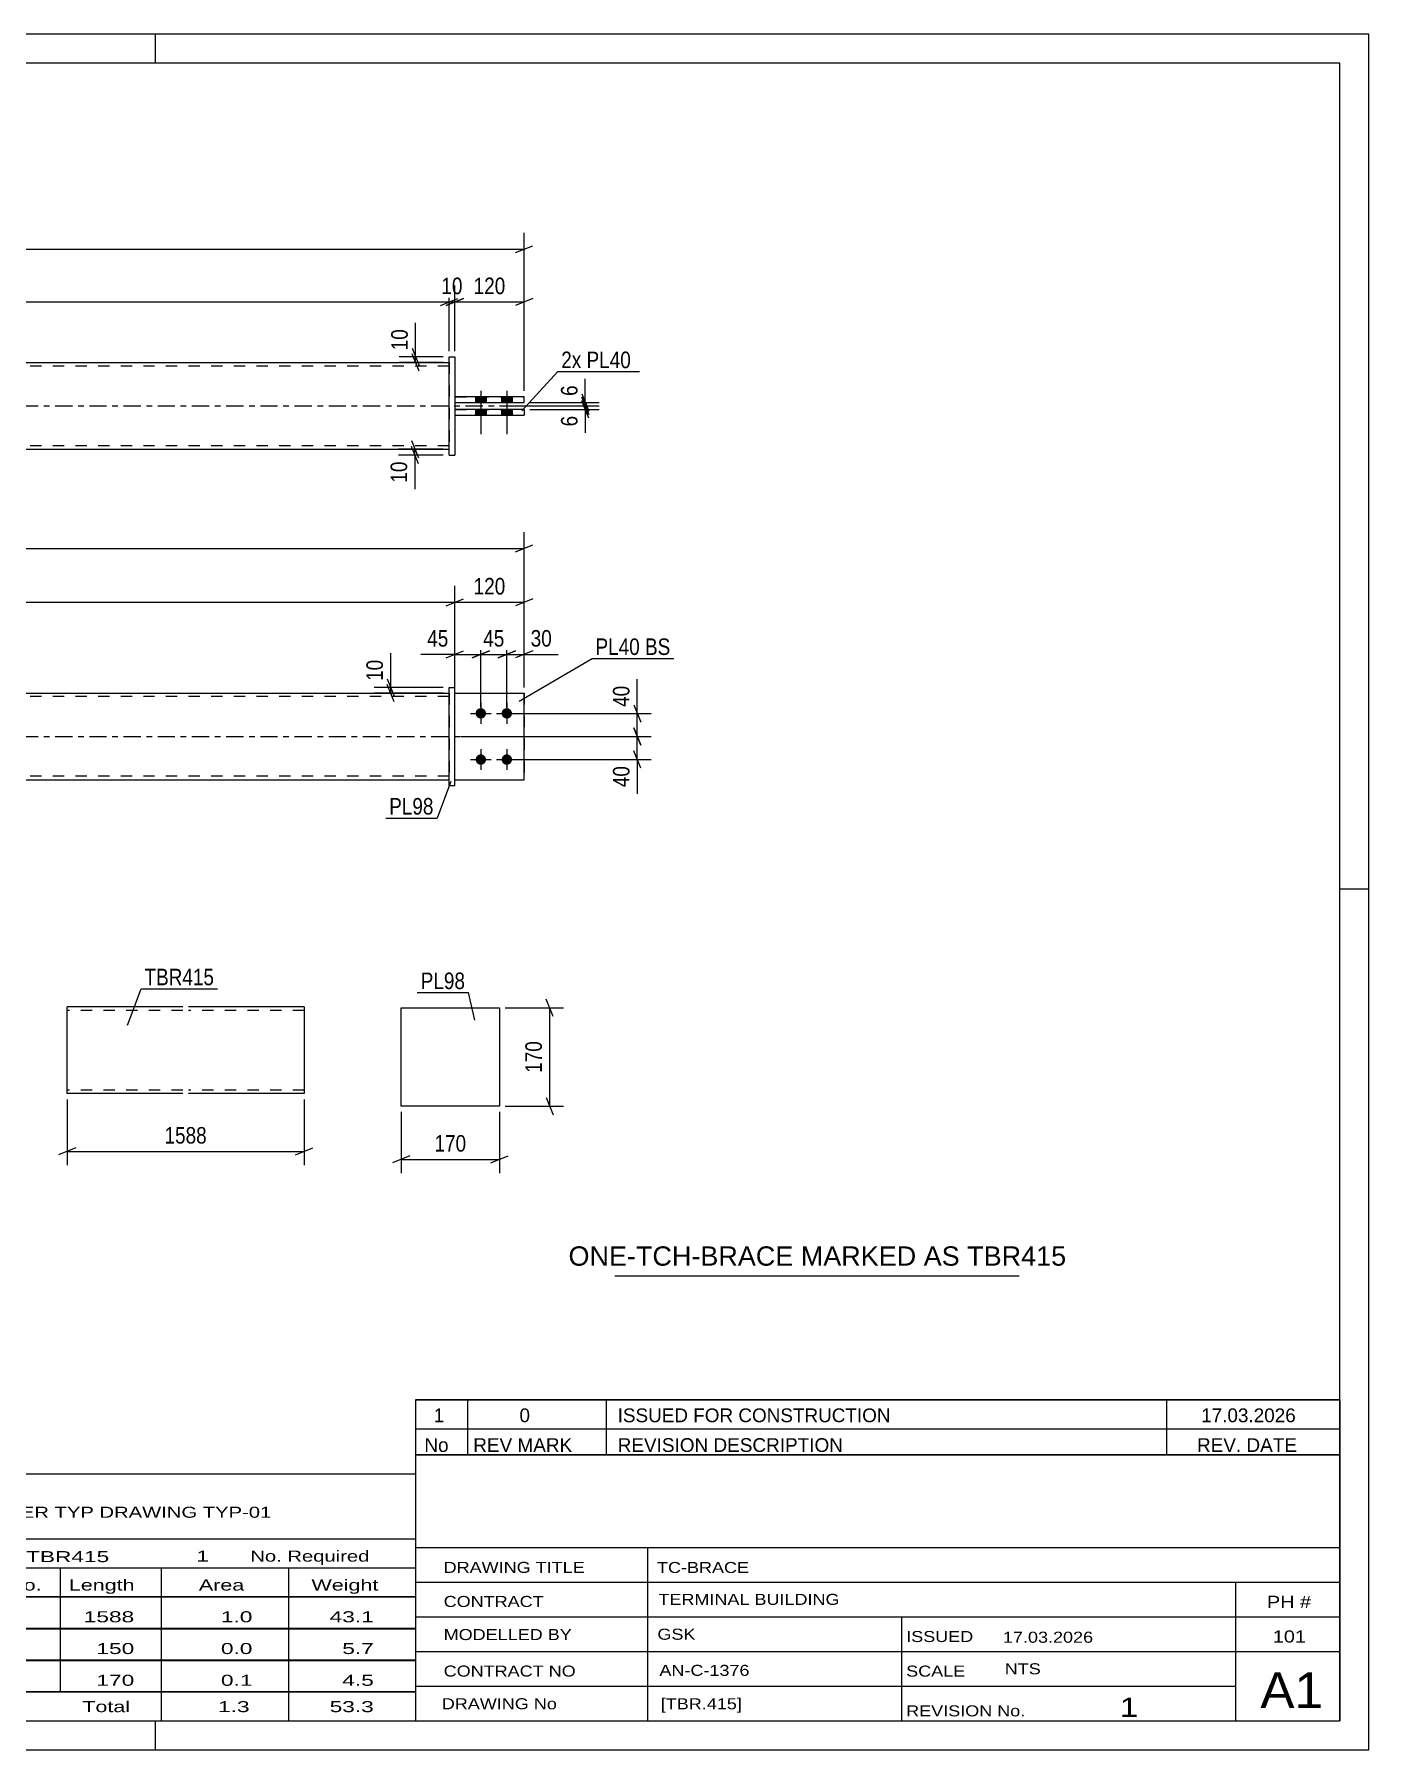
# Model space of a CAD drawing. Header units: millimetres. Extents: x 0 to 420, y 0 to 297.
# Drawn here: x 189 to 420, y 0 to 297 of the extents above; entities that cross this region are included whole.
import ezdxf

# ---------------------------------------------------------------- set-up
doc = ezdxf.new("R2010")
doc.units = ezdxf.units.MM
doc.linetypes.add('DXK_LINE_DOT2', pattern=[3.9198, 1.9599, -1.9599])
doc.linetypes.add('DXK_LINE_DOT3', pattern=[5.9187, 2.979, -0.9799, 0.9799, -0.9799])
doc.styles.add('Arial', font='ARIAL.TTF', dxfattribs={"height": 0.2})
doc.styles.add('Arial Narrow', font='ARIALN.TTF', dxfattribs={"height": 0.2})

# ---------------------------------------------------------------- blocks, each defined once
blk = doc.blocks.new('Unknown-580607494-1163')
at = {"color": 5, "linetype": 'Continuous'}
for p, q in [((420, 297), (0, 297)), ((210, 292), (210, 297)), ((420, 0), (420, 297)), ((415, 292), (5, 292)), ((415, 5), (415, 292)), ((420, 149), (415, 149)), ((5, 5), (415, 5)), ((210, 0), (210, 5)), ((0, 0), (420, 0))]:
    blk.add_line(p, q, dxfattribs=at)
blk = doc.blocks.new('Bolt-580607494-1761 - 1738')
at = {"linetype": 'Continuous'}
for points in [[(266.31, 180.33), (266.5, 180.31), (266.68, 180.25), (266.84, 180.15), (266.98, 180.03), (267.09, 179.88), (267.17, 179.7), (267.21, 179.52), (267.21, 179.33), (267.17, 179.15), (267.09, 178.98), (266.98, 178.82), (266.84, 178.7), (266.68, 178.6), (266.5, 178.55), (266.31, 178.53), (266.12, 178.55), (265.95, 178.6), (265.78, 178.7), (265.64, 178.82), (265.53, 178.98), (265.46, 179.15), (265.42, 179.33), (265.42, 179.52), (265.46, 179.7), (265.53, 179.88), (265.64, 180.03), (265.78, 180.15), (265.95, 180.25), (266.12, 180.31)], [(270.81, 180.33), (271, 180.31), (271.18, 180.25), (271.34, 180.15), (271.48, 180.03), (271.59, 179.88), (271.67, 179.7), (271.71, 179.52), (271.71, 179.33), (271.67, 179.15), (271.59, 178.98), (271.48, 178.82), (271.34, 178.7), (271.18, 178.6), (271, 178.55), (270.81, 178.53), (270.62, 178.55), (270.45, 178.6), (270.28, 178.7), (270.14, 178.82), (270.03, 178.98), (269.96, 179.15), (269.92, 179.33), (269.92, 179.52), (269.96, 179.7), (270.03, 179.88), (270.14, 180.03), (270.28, 180.15), (270.45, 180.25), (270.62, 180.31)], [(266.31, 172.33), (266.5, 172.31), (266.68, 172.25), (266.84, 172.15), (266.98, 172.03), (267.09, 171.88), (267.17, 171.7), (267.21, 171.52), (267.21, 171.33), (267.17, 171.15), (267.09, 170.98), (266.98, 170.82), (266.84, 170.7), (266.68, 170.6), (266.5, 170.55), (266.31, 170.53), (266.12, 170.55), (265.95, 170.6), (265.78, 170.7), (265.64, 170.82), (265.53, 170.98), (265.46, 171.15), (265.42, 171.33), (265.42, 171.52), (265.46, 171.7), (265.53, 171.88), (265.64, 172.03), (265.78, 172.15), (265.95, 172.25), (266.12, 172.31)], [(270.81, 172.33), (271, 172.31), (271.18, 172.25), (271.34, 172.15), (271.48, 172.03), (271.59, 171.88), (271.67, 171.7), (271.71, 171.52), (271.71, 171.33), (271.67, 171.15), (271.59, 170.98), (271.48, 170.82), (271.34, 170.7), (271.18, 170.6), (271, 170.55), (270.81, 170.53), (270.62, 170.55), (270.45, 170.6), (270.28, 170.7), (270.14, 170.82), (270.03, 170.98), (269.96, 171.15), (269.92, 171.33), (269.92, 171.52), (269.96, 171.7), (270.03, 171.88), (270.14, 172.03), (270.28, 172.15), (270.45, 172.25), (270.62, 172.31)]]:
    blk.add_hatch(color=1, dxfattribs=at).paths.add_polyline_path(points)
at = {"color": 1, "linetype": 'Continuous'}
for p, q in [((266.31, 181.23), (266.31, 177.63)), ((270.81, 181.23), (270.81, 177.63)), ((264.51, 179.43), (268.11, 179.43)), ((269.01, 179.43), (272.61, 179.43)), ((266.31, 173.23), (266.31, 169.63)), ((270.81, 173.23), (270.81, 169.63)), ((264.51, 171.43), (268.11, 171.43)), ((269.01, 171.43), (272.61, 171.43))]:
    blk.add_line(p, q, dxfattribs=at)
blk = doc.blocks.new('Part-580607494-1755 - 1738')
at = {"color": 2, "linetype": 'Continuous'}
for p, q in [((260.81, 183.93), (261.81, 183.93)), ((260.81, 166.93), (260.81, 183.93)), ((261.81, 166.93), (261.81, 183.93)), ((260.81, 166.93), (260.81, 166.93)), ((260.81, 166.93), (261.81, 166.93))]:
    blk.add_line(p, q, dxfattribs=at)
at = {"color": 7, "linetype": 'DXK_LINE_DOT2'}
for p, q in [((260.81, 183.93), (261.81, 183.93)), ((260.81, 166.93), (261.81, 166.93))]:
    blk.add_line(p, q, dxfattribs=at)
blk = doc.blocks.new('Part-580607494-1760 - 1738')
at = {"color": 2, "linetype": 'Continuous'}
for p, q in [((102.02, 182.93), (260.81, 182.93)), ((102.02, 167.93), (260.81, 167.93))]:
    blk.add_line(p, q, dxfattribs=at)
at = {"color": 7, "linetype": 'DXK_LINE_DOT2'}
for p, q in [((102.02, 167.93), (102.02, 182.93)), ((260.81, 182.33), (102.02, 182.33)), ((260.81, 182.93), (260.81, 167.93)), ((260.81, 168.53), (102.02, 168.53))]:
    blk.add_line(p, q, dxfattribs=at)
at = {"color": 7, "linetype": 'DXK_LINE_DOT3'}
blk.add_line((92.02, 175.43), (270.81, 175.43), dxfattribs=at)
blk = doc.blocks.new('Part-580607494-1783 - 1738')
at = {"color": 2, "linetype": 'Continuous'}
for p, q in [((261.81, 182.93), (273.81, 182.93)), ((273.81, 182.93), (273.81, 182.93)), ((273.81, 167.93), (273.81, 182.93)), ((261.81, 167.93), (273.81, 167.93))]:
    blk.add_line(p, q, dxfattribs=at)
at = {"color": 7, "linetype": 'DXK_LINE_DOT2'}
for p, q in [((261.81, 182.93), (273.81, 182.93)), ((261.81, 167.93), (261.81, 182.93)), ((261.81, 167.93), (261.81, 167.93)), ((261.81, 167.93), (273.81, 167.93))]:
    blk.add_line(p, q, dxfattribs=at)
blk = doc.blocks.new('Part-580607494-1788 - 1738')
at = {"color": 7, "linetype": 'DXK_LINE_DOT2'}
for p, q in [((261.81, 182.93), (273.81, 182.93)), ((261.81, 167.93), (261.81, 182.93)), ((261.81, 182.93), (273.81, 182.93)), ((273.81, 182.93), (273.81, 182.93)), ((273.81, 182.93), (273.81, 167.93)), ((261.81, 167.93), (261.81, 167.93)), ((261.81, 167.93), (273.81, 167.93)), ((261.81, 167.93), (273.81, 167.93))]:
    blk.add_line(p, q, dxfattribs=at)
blk = doc.blocks.new('Part-580607494-1431 - 1390')
at = {"color": 2, "linetype": 'Continuous'}
for p, q in [((260.81, 241.16), (260.81, 241.16)), ((260.81, 224.16), (260.81, 241.16)), ((260.81, 241.16), (261.81, 241.16)), ((261.81, 241.16), (261.81, 241.16)), ((261.81, 241.16), (261.81, 224.16)), ((260.81, 224.16), (261.81, 224.16)), ((260.81, 224.16), (260.81, 224.16)), ((261.81, 224.16), (261.81, 224.16))]:
    blk.add_line(p, q, dxfattribs=at)
at = {"color": 7, "linetype": 'DXK_LINE_DOT2'}
for p, q in [((260.81, 241.16), (261.81, 241.16)), ((260.81, 224.16), (261.81, 224.16)), ((261.81, 224.16), (261.81, 224.16))]:
    blk.add_line(p, q, dxfattribs=at)
blk = doc.blocks.new('Bolt-580607494-1404 - 1390')
at = {"linetype": 'Continuous'}
for points in [[(267.21, 234.26), (265.41, 234.26), (265.41, 233.26), (267.21, 233.26)], [(267.21, 234.26), (265.41, 234.26), (265.41, 233.26), (267.21, 233.26)], [(267.21, 232.06), (265.41, 232.06), (265.41, 231.06), (267.21, 231.06)], [(267.21, 232.06), (265.41, 232.06), (265.41, 231.06), (267.21, 231.06)], [(271.71, 234.26), (269.91, 234.26), (269.91, 233.26), (271.71, 233.26)], [(271.71, 234.26), (269.91, 234.26), (269.91, 233.26), (271.71, 233.26)], [(271.71, 232.06), (269.91, 232.06), (269.91, 231.06), (271.71, 231.06)], [(271.71, 232.06), (269.91, 232.06), (269.91, 231.06), (271.71, 231.06)]]:
    blk.add_hatch(color=1, dxfattribs=at).paths.add_polyline_path(points)
at = {"color": 1, "linetype": 'Continuous'}
for p, q in [((266.31, 235.26), (266.31, 227.76)), ((266.31, 235.26), (266.31, 227.76)), ((270.81, 235.26), (270.81, 227.76)), ((270.81, 235.26), (270.81, 227.76)), ((265.41, 234.26), (265.41, 233.26)), ((265.41, 234.26), (265.41, 233.26)), ((265.41, 232.06), (265.41, 231.06)), ((265.41, 232.06), (265.41, 231.06)), ((267.21, 234.26), (267.21, 233.26)), ((267.21, 234.26), (267.21, 233.26)), ((267.21, 232.06), (267.21, 231.06)), ((267.21, 232.06), (267.21, 231.06)), ((269.91, 234.26), (269.91, 233.26)), ((269.91, 234.26), (269.91, 233.26)), ((269.91, 232.06), (269.91, 231.06)), ((269.91, 232.06), (269.91, 231.06)), ((271.71, 234.26), (271.71, 233.26)), ((271.71, 234.26), (271.71, 233.26)), ((271.71, 232.06), (271.71, 231.06)), ((271.71, 232.06), (271.71, 231.06))]:
    blk.add_line(p, q, dxfattribs=at)
blk = doc.blocks.new('Part-580607494-1430 - 1390')
at = {"color": 2, "linetype": 'Continuous'}
for p, q in [((102.02, 240.16), (260.81, 240.16)), ((102.02, 225.16), (260.81, 225.16))]:
    blk.add_line(p, q, dxfattribs=at)
at = {"color": 7, "linetype": 'DXK_LINE_DOT2'}
for p, q in [((102.02, 240.16), (102.02, 225.16)), ((260.81, 239.56), (102.02, 239.56)), ((260.81, 240.16), (260.81, 225.16)), ((260.81, 225.76), (102.02, 225.76))]:
    blk.add_line(p, q, dxfattribs=at)
at = {"color": 7, "linetype": 'DXK_LINE_DOT3'}
blk.add_line((92.02, 232.66), (270.81, 232.66), dxfattribs=at)
blk = doc.blocks.new('Part-580607494-1457 - 1390')
at = {"color": 2, "linetype": 'Continuous'}
for p, q in [((273.81, 232.06), (261.81, 232.06)), ((273.81, 232.06), (273.81, 231.06)), ((261.81, 231.06), (273.81, 231.06))]:
    blk.add_line(p, q, dxfattribs=at)
at = {"color": 7, "linetype": 'DXK_LINE_DOT2'}
for p, q in [((261.81, 232.06), (261.81, 231.06)), ((261.81, 232.06), (273.81, 232.06)), ((261.81, 231.06), (273.81, 231.06))]:
    blk.add_line(p, q, dxfattribs=at)
blk = doc.blocks.new('Part-580607494-1462 - 1390')
at = {"color": 2, "linetype": 'Continuous'}
for p, q in [((273.81, 234.26), (261.81, 234.26)), ((261.81, 233.26), (273.81, 233.26)), ((273.81, 233.26), (273.81, 234.26))]:
    blk.add_line(p, q, dxfattribs=at)
at = {"color": 7, "linetype": 'DXK_LINE_DOT2'}
for p, q in [((261.81, 234.26), (261.81, 233.26)), ((261.81, 234.26), (273.81, 234.26)), ((261.81, 233.26), (273.81, 233.26))]:
    blk.add_line(p, q, dxfattribs=at)
blk = doc.blocks.new('Part-580607494-2280 - 2274')
at = {"color": 2, "linetype": 'Continuous'}
for p, q in [((252.53, 111.44), (252.53, 128.44)), ((252.53, 128.44), (269.53, 128.44)), ((269.53, 128.44), (269.53, 111.44)), ((269.53, 111.44), (252.53, 111.44))]:
    blk.add_line(p, q, dxfattribs=at)
blk = doc.blocks.new('Part-580607494-2305 - 2299')
at = {"color": 2, "linetype": 'Continuous'}
for p, q in [((214.72, 128.59), (194.72, 128.59)), ((194.72, 113.68), (194.72, 128.59)), ((235.72, 128.59), (215.72, 128.59)), ((235.72, 128.59), (235.72, 113.59)), ((194.72, 113.59), (194.72, 113.68)), ((214.72, 113.59), (194.72, 113.59)), ((235.72, 113.59), (215.72, 113.59))]:
    blk.add_line(p, q, dxfattribs=at)
at = {"color": 7, "linetype": 'DXK_LINE_DOT2'}
for p, q in [((214.72, 127.99), (194.72, 127.99)), ((235.72, 127.99), (215.72, 127.99)), ((194.72, 114.19), (194.72, 114.23)), ((214.72, 114.19), (194.72, 114.19)), ((235.72, 114.19), (215.72, 114.19)), ((235.72, 114.19), (235.72, 114.23))]:
    blk.add_line(p, q, dxfattribs=at)
blk = doc.blocks.new('StraightDimension-580607494-1790 - 1738')
at = {"color": 7, "linetype": 'Continuous'}
for p, q in [((250.11, 185.43), (251.31, 182.43)), ((251.31, 181.43), (250.11, 184.43)), ((259.81, 183.93), (247.86, 183.93)), ((259.81, 182.93), (247.86, 182.93)), ((250.71, 182.93), (250.71, 183.93))]:
    blk.add_line(p, q, dxfattribs=at)
at = {"color": 0}
blk.add_wipeout([(249.96, 189.31), (245.76, 189.31), (245.76, 184.45), (249.96, 184.45)], dxfattribs=at)
at = {"color": 7, "linetype": 'Continuous'}
blk.add_line((250.71, 183.93), (250.71, 189.83), dxfattribs=at)
blk.add_line((250.71, 183.93), (250.71, 189.83), dxfattribs=at)
at = {"color": 3, "style": 'Arial Narrow'}
blk.add_text('10', height=2.863, rotation=90.0002, dxfattribs=at).set_placement((249.36, 185.05))
blk = doc.blocks.new('StraightDimension-580607494-2000 - 1738')
at = {"color": 7, "linetype": 'Continuous'}
for p, q in [((269.31, 189.04), (272.31, 190.24)), ((270.81, 180.43), (270.81, 192.49)), ((275.31, 190.24), (272.31, 189.04)), ((273.81, 183.93), (273.81, 192.49)), ((270.81, 189.64), (273.81, 189.64))]:
    blk.add_line(p, q, dxfattribs=at)
at = {"color": 0}
blk.add_wipeout([(279.19, 190.39), (279.19, 194.59), (274.34, 194.59), (274.34, 190.39)], dxfattribs=at)
at = {"color": 7, "linetype": 'Continuous'}
blk.add_line((273.81, 189.64), (279.72, 189.64), dxfattribs=at)
blk.add_line((273.81, 189.64), (279.72, 189.64), dxfattribs=at)
at = {"color": 3, "style": 'Arial Narrow'}
blk.add_text('30', height=2.863, dxfattribs=at).set_placement((274.94, 190.99))
blk = doc.blocks.new('StraightDimension-580607494-1893 - 1738')
at = {"color": 7, "linetype": 'Continuous'}
for p, q in [((102.52, 199.26), (99.52, 198.06)), ((101.02, 183.93), (101.02, 201.51)), ((260.31, 198.06), (263.31, 199.26)), ((261.81, 183.93), (261.81, 201.51)), ((101.02, 198.66), (261.81, 198.66))]:
    blk.add_line(p, q, dxfattribs=at)
at = {"color": 0}
blk.add_wipeout([(185.67, 199.41), (185.67, 203.61), (177.16, 203.61), (177.16, 199.41)], dxfattribs=at)
at = {"color": 3, "style": 'Arial Narrow'}
blk.add_text('1608', height=2.863, dxfattribs=at).set_placement((177.76, 200.01))
blk = doc.blocks.new('StraightDimension-580607494-1912 - 1738')
at = {"color": 7, "linetype": 'Continuous'}
for p, q in [((260.31, 198.06), (263.31, 199.26)), ((261.81, 183.93), (261.81, 201.51)), ((275.31, 199.26), (272.31, 198.06)), ((273.81, 183.93), (273.81, 201.51)), ((261.81, 198.66), (273.81, 198.66))]:
    blk.add_line(p, q, dxfattribs=at)
at = {"color": 0}
blk.add_wipeout([(271.15, 199.41), (271.15, 203.61), (264.47, 203.61), (264.47, 199.41)], dxfattribs=at)
at = {"color": 3, "style": 'Arial Narrow'}
blk.add_text('120', height=2.863, dxfattribs=at).set_placement((265.07, 200.01))
blk = doc.blocks.new('StraightDimension-580607494-1932 - 1738')
at = {"color": 7, "linetype": 'Continuous'}
for p, q in [((271.81, 179.43), (295.79, 179.43)), ((292.79, 180.93), (293.99, 177.93)), ((293.39, 175.43), (293.39, 179.43)), ((262.81, 175.43), (295.79, 175.43)), ((293.99, 173.93), (292.79, 176.93))]:
    blk.add_line(p, q, dxfattribs=at)
at = {"color": 0}
blk.add_wipeout([(292.64, 184.81), (288.44, 184.81), (288.44, 179.95), (292.64, 179.95)], dxfattribs=at)
at = {"color": 7, "linetype": 'Continuous'}
blk.add_line((293.39, 179.43), (293.39, 185.33), dxfattribs=at)
blk.add_line((293.39, 179.43), (293.39, 185.33), dxfattribs=at)
at = {"color": 3, "style": 'Arial Narrow'}
blk.add_text('40', height=2.863, rotation=90.0002, dxfattribs=at).set_placement((292.04, 180.55))
blk = doc.blocks.new('StraightDimension-580607494-1941 - 1738')
at = {"color": 7, "linetype": 'Continuous'}
for p, q in [((262.81, 175.43), (295.79, 175.43)), ((292.79, 176.93), (293.99, 173.93)), ((293.39, 171.43), (293.39, 175.43)), ((293.99, 169.93), (292.79, 172.93)), ((271.81, 171.43), (295.79, 171.43))]:
    blk.add_line(p, q, dxfattribs=at)
at = {"color": 0}
blk.add_wipeout([(292.64, 170.9), (288.44, 170.9), (288.44, 166.05), (292.64, 166.05)], dxfattribs=at)
at = {"color": 7, "linetype": 'Continuous'}
blk.add_line((293.39, 171.43), (293.39, 165.52), dxfattribs=at)
blk.add_line((293.39, 171.43), (293.39, 165.52), dxfattribs=at)
at = {"color": 3, "style": 'Arial Narrow'}
blk.add_text('40', height=2.863, rotation=90.0002, dxfattribs=at).set_placement((292.04, 166.65))
blk = doc.blocks.new('StraightDimension-580607494-1951 - 1738')
at = {"color": 7, "linetype": 'Continuous'}
for p, q in [((90.52, 208.58), (87.52, 207.38)), ((89.02, 183.93), (89.02, 210.83)), ((89.02, 207.98), (273.81, 207.98)), ((272.31, 207.38), (275.31, 208.58)), ((273.81, 183.93), (273.81, 210.83))]:
    blk.add_line(p, q, dxfattribs=at)
at = {"color": 0}
blk.add_wipeout([(185.67, 208.73), (185.67, 212.93), (177.16, 212.93), (177.16, 208.73)], dxfattribs=at)
at = {"color": 3, "style": 'Arial Narrow'}
blk.add_text('1848', height=2.863, dxfattribs=at).set_placement((177.76, 209.33))
blk = doc.blocks.new('StraightDimension-580607494-1971 - 1738')
at = {"color": 7, "linetype": 'Continuous'}
for p, q in [((260.31, 189.04), (263.31, 190.24)), ((261.81, 183.93), (261.81, 192.49)), ((267.81, 190.24), (264.81, 189.04)), ((266.31, 180.43), (266.31, 192.49)), ((261.81, 189.64), (266.31, 189.64))]:
    blk.add_line(p, q, dxfattribs=at)
at = {"color": 0}
blk.add_wipeout([(261.29, 190.39), (261.29, 194.59), (256.43, 194.59), (256.43, 190.39)], dxfattribs=at)
at = {"color": 7, "linetype": 'Continuous'}
blk.add_line((261.81, 189.64), (255.91, 189.64), dxfattribs=at)
blk.add_line((261.81, 189.64), (255.91, 189.64), dxfattribs=at)
at = {"color": 3, "style": 'Arial Narrow'}
blk.add_text('45', height=2.863, dxfattribs=at).set_placement((257.03, 190.99))
blk = doc.blocks.new('StraightDimension-580607494-1987 - 1738')
at = {"color": 7, "linetype": 'Continuous'}
for p, q in [((264.81, 189.04), (267.81, 190.24)), ((266.31, 180.43), (266.31, 192.49)), ((272.31, 190.24), (269.31, 189.04)), ((270.81, 180.43), (270.81, 192.49)), ((266.31, 189.64), (270.81, 189.64))]:
    blk.add_line(p, q, dxfattribs=at)
at = {"color": 0}
blk.add_wipeout([(270.99, 190.39), (270.99, 194.59), (266.13, 194.59), (266.13, 190.39)], dxfattribs=at)
at = {"color": 3, "style": 'Arial Narrow'}
blk.add_text('45', height=2.863, dxfattribs=at).set_placement((266.73, 190.99))
blk = doc.blocks.new('StraightDimension-580607494-1611 - 1390')
at = {"color": 7, "linetype": 'Continuous'}
for p, q in [((269.56, 232.66), (286.8, 232.66)), ((274.81, 232.06), (286.8, 232.06)), ((283.8, 234.16), (285, 231.16)), ((285, 230.56), (283.8, 233.56)), ((284.4, 232.06), (284.4, 232.66))]:
    blk.add_line(p, q, dxfattribs=at)
at = {"color": 0}
blk.add_wipeout([(283.65, 231.54), (279.45, 231.54), (279.45, 228.51), (283.65, 228.51)], dxfattribs=at)
at = {"color": 7, "linetype": 'Continuous'}
blk.add_line((284.4, 232.06), (284.4, 227.98), dxfattribs=at)
blk.add_line((284.4, 232.06), (284.4, 227.98), dxfattribs=at)
at = {"color": 3, "style": 'Arial Narrow'}
blk.add_text('6', height=2.86, rotation=90.0002, dxfattribs=at).set_placement((283.05, 229.11))
blk = doc.blocks.new('StraightDimension-580607494-1478 - 1390')
at = {"color": 7, "linetype": 'Continuous'}
for p, q in [((259.81, 241.16), (252.16, 241.16)), ((254.41, 242.66), (255.61, 239.66)), ((255.61, 238.66), (254.41, 241.66)), ((255.01, 240.16), (255.01, 241.16)), ((259.81, 240.16), (252.16, 240.16))]:
    blk.add_line(p, q, dxfattribs=at)
at = {"color": 0}
blk.add_wipeout([(254.26, 246.54), (250.06, 246.54), (250.06, 241.69), (254.26, 241.69)], dxfattribs=at)
at = {"color": 7, "linetype": 'Continuous'}
blk.add_line((255.01, 241.16), (255.01, 247.07), dxfattribs=at)
blk.add_line((255.01, 241.16), (255.01, 247.07), dxfattribs=at)
at = {"color": 3, "style": 'Arial Narrow'}
blk.add_text('10', height=2.863, rotation=90.0002, dxfattribs=at).set_placement((253.66, 242.29))
blk = doc.blocks.new('StraightDimension-580607494-1464 - 1390')
at = {"color": 7, "linetype": 'Continuous'}
for p, q in [((254.31, 226.66), (255.51, 223.66)), ((259.81, 225.16), (252.06, 225.16)), ((259.81, 224.16), (252.06, 224.16)), ((255.51, 222.66), (254.31, 225.66)), ((254.91, 224.16), (254.91, 225.16))]:
    blk.add_line(p, q, dxfattribs=at)
at = {"color": 0}
blk.add_wipeout([(254.16, 223.64), (249.96, 223.64), (249.96, 218.78), (254.16, 218.78)], dxfattribs=at)
at = {"color": 7, "linetype": 'Continuous'}
blk.add_line((254.91, 224.16), (254.91, 218.26), dxfattribs=at)
blk.add_line((254.91, 224.16), (254.91, 218.26), dxfattribs=at)
at = {"color": 3, "style": 'Arial Narrow'}
blk.add_text('10', height=2.863, rotation=90.0002, dxfattribs=at).set_placement((253.56, 219.38))
blk = doc.blocks.new('StraightDimension-580607494-1620 - 1390')
at = {"color": 7, "linetype": 'Continuous'}
for p, q in [((283.8, 234.76), (285, 231.76)), ((269.56, 232.66), (286.8, 232.66)), ((274.81, 233.26), (286.8, 233.26)), ((285, 231.16), (283.8, 234.16)), ((284.4, 232.66), (284.4, 233.26))]:
    blk.add_line(p, q, dxfattribs=at)
at = {"color": 0}
blk.add_wipeout([(283.65, 236.82), (279.45, 236.82), (279.45, 233.79), (283.65, 233.79)], dxfattribs=at)
at = {"color": 7, "linetype": 'Continuous'}
blk.add_line((284.4, 233.26), (284.4, 237.34), dxfattribs=at)
blk.add_line((284.4, 233.26), (284.4, 237.34), dxfattribs=at)
at = {"color": 3, "style": 'Arial Narrow'}
blk.add_text('6', height=2.86, rotation=90.0002, dxfattribs=at).set_placement((283.05, 234.39))
blk = doc.blocks.new('StraightDimension-580607494-1629 - 1390')
at = {"color": 7, "linetype": 'Continuous'}
for p, q in [((102.02, 242.16), (102.02, 253.51)), ((260.81, 242.16), (260.81, 253.51)), ((103.52, 251.26), (100.52, 250.06)), ((102.02, 250.66), (260.81, 250.66)), ((259.31, 250.06), (262.31, 251.26))]:
    blk.add_line(p, q, dxfattribs=at)
at = {"color": 0}
blk.add_wipeout([(185.67, 251.41), (185.67, 255.61), (177.16, 255.61), (177.16, 251.41)], dxfattribs=at)
at = {"color": 3, "style": 'Arial Narrow'}
blk.add_text('1588', height=2.863, dxfattribs=at).set_placement((177.76, 252.01))
blk = doc.blocks.new('StraightDimension-580607494-1639 - 1390')
at = {"color": 7, "linetype": 'Continuous'}
for p, q in [((260.81, 242.16), (260.81, 253.51)), ((261.81, 242.16), (261.81, 253.51)), ((259.31, 250.06), (262.31, 251.26)), ((263.31, 251.26), (260.31, 250.06)), ((260.81, 250.66), (261.81, 250.66))]:
    blk.add_line(p, q, dxfattribs=at)
at = {"color": 0}
blk.add_wipeout([(263.74, 251.41), (263.74, 255.61), (258.88, 255.61), (258.88, 251.41)], dxfattribs=at)
at = {"color": 3, "style": 'Arial Narrow'}
blk.add_text('10', height=2.863, dxfattribs=at).set_placement((259.48, 252.01))
blk = doc.blocks.new('StraightDimension-580607494-1649 - 1390')
at = {"color": 7, "linetype": 'Continuous'}
for p, q in [((261.81, 242.16), (261.81, 253.51)), ((273.81, 235.26), (273.81, 253.51)), ((260.31, 250.06), (263.31, 251.26)), ((261.81, 250.66), (273.81, 250.66)), ((275.31, 251.26), (272.31, 250.06))]:
    blk.add_line(p, q, dxfattribs=at)
at = {"color": 0}
blk.add_wipeout([(271.15, 251.41), (271.15, 255.61), (264.47, 255.61), (264.47, 251.41)], dxfattribs=at)
at = {"color": 3, "style": 'Arial Narrow'}
blk.add_text('120', height=2.863, dxfattribs=at).set_placement((265.07, 252.01))
blk = doc.blocks.new('StraightDimension-580607494-1680 - 1390')
at = {"color": 7, "linetype": 'Continuous'}
for p, q in [((89.02, 235.26), (89.02, 262.65)), ((273.81, 235.26), (273.81, 262.65)), ((90.52, 260.4), (87.52, 259.2)), ((89.02, 259.8), (273.81, 259.8)), ((272.31, 259.2), (275.31, 260.4))]:
    blk.add_line(p, q, dxfattribs=at)
at = {"color": 0}
blk.add_wipeout([(185.67, 260.55), (185.67, 264.75), (177.16, 264.75), (177.16, 260.55)], dxfattribs=at)
at = {"color": 3, "style": 'Arial Narrow'}
blk.add_text('1848', height=2.863, dxfattribs=at).set_placement((177.76, 261.15))
blk = doc.blocks.new('StraightDimension-580607494-2287 - 2274')
at = {"color": 7, "linetype": 'Continuous'}
for p, q in [((270.53, 128.44), (280.63, 128.44)), ((278.83, 126.94), (277.63, 129.94)), ((278.23, 111.44), (278.23, 128.44)), ((277.63, 112.94), (278.83, 109.94)), ((270.53, 111.44), (280.63, 111.44))]:
    blk.add_line(p, q, dxfattribs=at)
at = {"color": 0}
blk.add_wipeout([(277.48, 123.28), (273.28, 123.28), (273.28, 116.6), (277.48, 116.6)], dxfattribs=at)
at = {"color": 3, "style": 'Arial Narrow'}
blk.add_text('170', height=2.863, rotation=90.0002, dxfattribs=at).set_placement((276.88, 117.2))
blk = doc.blocks.new('StraightDimension-580607494-2282 - 2274')
at = {"color": 7, "linetype": 'Continuous'}
for p, q in [((252.53, 110.44), (252.53, 99.8)), ((269.53, 110.44), (269.53, 99.8)), ((254.03, 102.8), (251.03, 101.6)), ((252.53, 102.2), (269.53, 102.2)), ((268.03, 101.6), (271.03, 102.8))]:
    blk.add_line(p, q, dxfattribs=at)
at = {"color": 0}
blk.add_wipeout([(264.37, 102.95), (264.37, 107.15), (257.69, 107.15), (257.69, 102.95)], dxfattribs=at)
at = {"color": 3, "style": 'Arial Narrow'}
blk.add_text('170', height=2.863, dxfattribs=at).set_placement((258.29, 103.55))
blk = doc.blocks.new('StraightDimension-580607494-2310 - 2299')
at = {"color": 7, "linetype": 'Continuous'}
for p, q in [((194.72, 112.59), (194.72, 101.19)), ((235.72, 112.59), (235.72, 101.19)), ((196.22, 104.19), (193.22, 102.99)), ((234.22, 102.99), (237.22, 104.19)), ((194.72, 103.59), (235.72, 103.59))]:
    blk.add_line(p, q, dxfattribs=at)
at = {"color": 0}
blk.add_wipeout([(219.48, 104.34), (219.48, 108.54), (210.96, 108.54), (210.96, 104.34)], dxfattribs=at)
at = {"color": 3, "style": 'Arial Narrow'}
blk.add_text('1588', height=2.863, dxfattribs=at).set_placement((211.56, 104.94))
blk = doc.blocks.new('Unknown-580607494-4203')
at = {"color": 7, "linetype": 'Continuous'}
for p, q in [((255, 51.05), (255, 5)), ((255, 51.05), (415, 51.05)), ((415, 51), (415, 5)), ((255, 35), (415, 35)), ((295.14, 35), (295.14, 5)), ((255, 29), (415, 29)), ((397, 5.05), (397, 29.05)), ((255, 23), (415, 23)), ((339.14, 23), (339.14, 5)), ((255, 17), (415, 17)), ((255, 11), (397, 11)), ((255, 5), (415, 5))]:
    blk.add_line(p, q, dxfattribs=at)
at = {"color": 7, "style": 'Arial Narrow'}
for s, height, width, p in [('DRAWING TITLE', 1.9089, 1.425378, (259.88, 30.61)), ('TC-BRACE', 1.909, 1.425378, (296.81, 30.59)), ('TERMINAL BUILDING', 1.9089, 1.425378, (297.06, 25.07)), ('CONTRACT', 1.909, 1.425378, (259.88, 24.71)), ('MODELLED BY', 1.9089, 1.425378, (259.88, 18.98)), ('GSK', 1.909, 1.425378, (296.88, 19.04)), ('ISSUED', 1.909, 1.425378, (339.94, 18.64)), ('17.03.2026', 1.909, 1.425378, (356.69, 18.52)), ('CONTRACT NO', 1.9089, 1.425378, (259.88, 12.66)), ('AN-C-1376', 1.909, 1.425378, (297.23, 12.78)), ('SCALE', 1.909, 1.425378, (339.94, 12.65)), ('A1', 6.204, 1.25, (401.24, 7.2)), ('DRAWING No', 1.909, 1.425378, (259.56, 7)), ('[TBR.415]', 1.909, 1.425378, (297.46, 6.99)), ('1', 3.34, 1.5, (376.91, 5.68)), ('REVISION No.', 1.9089, 1.425378, (339.94, 5.77))]:
    blk.add_text(s, height=height, dxfattribs=dict(at, width=width)).set_placement(p)
at = {"color": 7, "linetype": 'Continuous', "style": 'Arial Narrow'}
for s, height, width, p in [('PH #', 2.1, 1.42538, (402.4, 24.55)), ('101', 2.1, 1.42538, (403.41, 18.55)), ('NTS', 1.909, 1.425378, (357, 13.05))]:
    blk.add_text(s, height=height, dxfattribs=dict(at, width=width)).set_placement(p)
blk = doc.blocks.new('Unknown-580607494-4204')
at = {"color": 7, "linetype": 'Continuous'}
for p, q in [((255, 60.55), (415, 60.55)), ((415, 60.55), (255, 60.55)), ((255, 60.55), (255, 55.55)), ((264, 60.55), (264, 55.55)), ((288, 60.55), (288, 55.55)), ((385, 60.55), (385, 55.55)), ((415, 60.55), (415, 55.55)), ((255, 55.55), (415, 55.55)), ((255, 55.55), (255, 51.05)), ((255, 55.55), (415, 55.55)), ((264, 55.55), (264, 51.05)), ((288, 55.55), (288, 51.05)), ((385, 55.55), (385, 51.05)), ((415, 55.55), (415, 51.05)), ((415, 51.05), (255, 51.05))]:
    blk.add_line(p, q, dxfattribs=at)
at = {"color": 7, "linetype": 'Continuous', "style": 'Arial Narrow'}
for s, height, width, p in [('1', 2.39, 1.196471, (258.16, 56.7)), ('0', 2.39, 1.196471, (273, 56.7)), ('ISSUED FOR CONSTRUCTION', 2.3861, 1.196471, (290, 56.7)), ('17.03.2026', 2.386, 1.196471, (391, 56.7)), ('No', 2.386, 1.2, (256.54, 51.55)), ('REV MARK', 2.386, 1.2, (265, 51.55)), ('REVISION DESCRIPTION', 2.3861, 1.2, (290, 51.55)), ('REV. DATE', 2.386, 1.2, (390.28, 51.55))]:
    blk.add_text(s, height=height, dxfattribs=dict(at, width=width)).set_placement(p)
blk = doc.blocks.new('Unknown-580607494-4205')
at = {"color": 7, "linetype": 'Continuous'}
for p, q in [((95, 47.75), (255, 47.75)), ((95, 36.5), (95, 47.75)), ((255, 47.75), (255, 36.5)), ((95, 36.5), (255, 36.5)), ((95, 36.5), (95, 31.5)), ((255, 36.5), (255, 31.5)), ((95, 31.5), (255, 31.5)), ((95, 31.5), (95, 26.5)), ((119, 31.5), (119, 26.5)), ((154.5, 31.5), (154.5, 26.5)), ((180.5, 31.5), (180.5, 26.5)), ((193.5, 31.5), (193.5, 26.5)), ((211, 31.5), (211, 26.5)), ((233, 31.5), (233, 26.5)), ((255, 31.5), (255, 26.5)), ((95, 26.5), (255, 26.5)), ((95, 26.45), (95, 21.05)), ((95, 26.45), (255, 26.45)), ((119, 26.5), (119, 21)), ((154.5, 26.5), (154.5, 21)), ((180.5, 26.5), (180.5, 21)), ((193.5, 26.5), (193.5, 21)), ((211, 26.5), (211, 21)), ((233, 26.5), (233, 21)), ((255, 26.45), (255, 21.05)), ((95, 21.05), (255, 21.05)), ((95, 20.95), (95, 15.55)), ((95, 20.95), (255, 20.95)), ((119, 21), (119, 15.5)), ((154.5, 21), (154.5, 15.5)), ((180.5, 21), (180.5, 15.5)), ((193.5, 21), (193.5, 15.5)), ((211, 21), (211, 15.5)), ((233, 21), (233, 15.5)), ((255, 20.95), (255, 15.55)), ((95, 15.55), (255, 15.55)), ((95, 15.45), (95, 10.05)), ((95, 15.45), (255, 15.45)), ((119, 15.5), (119, 10)), ((154.5, 15.5), (154.5, 10)), ((180.5, 15.5), (180.5, 10)), ((193.5, 15.5), (193.5, 10)), ((211, 15.5), (211, 10)), ((233, 15.5), (233, 10)), ((255, 15.45), (255, 10.05)), ((95, 10.05), (255, 10.05)), ((95, 10), (255, 10)), ((95, 10), (95, 5)), ((211, 10), (211, 5)), ((233, 10), (233, 5)), ((255, 10), (255, 5)), ((95, 5), (255, 5))]:
    blk.add_line(p, q, dxfattribs=at)
at = {"color": 7, "style": 'Arial Narrow'}
for s, height, width, p in [('GENERAL NOTES & WELD DETAILS :', 2.8633, 1.4, (96.15, 40.06)), ('REFER TYP DRAWING TYP-01', 1.9089, 1.6, (179.7, 40.16)), ("MATERIAL LIST FOR ASSEMBLY MK'D", 1.9089, 1.6, (96.15, 32.56)), ('TBR415', 1.909, 1.794707, (187.59, 32.47)), ('1', 1.91, 1.794707, (217.08, 32.56)), ('No. Required', 1.9089, 1.6, (226.41, 32.56)), ('Mark', 1.909, 1.7, (96.34, 27.5)), ('Profile', 1.909, 1.7, (129.41, 27.5)), ('Material', 1.909, 1.7, (159.54, 27.56)), ('No.', 1.909, 1.7, (184.5, 27.56)), ('Length', 1.909, 1.7, (195, 27.56)), ('Area', 1.909, 1.7, (217.5, 27.56)), ('Weight', 1.909, 1.7, (237, 27.56))]:
    blk.add_text(s, height=height, dxfattribs=dict(at, width=width)).set_placement(p)
at = {"color": 7, "linetype": 'Continuous', "style": 'Arial Narrow'}
for s, height, width, p in [('TBR415', 1.909, 1.794707, (96.5, 22.06)), ('SHS150*6', 1.909, 1.794707, (121, 22.06)), ('E350', 1.909, 1.794707, (160.74, 22.06)), ('1', 1.91, 1.794707, (184.86, 22.06)), ('1588', 1.909, 1.794707, (197.58, 22.06)), ('1.0', 1.909, 1.794707, (221.32, 22.06)), ('43.1', 1.909, 1.794707, (240.14, 22.06)), ('PL40', 1.909, 1.794707, (96.5, 16.56)), ('PL10*120', 1.909, 1.794707, (121, 16.56)), ('E350', 1.909, 1.794707, (160.74, 16.56)), ('4', 1.91, 1.794707, (184.86, 16.56)), ('150', 1.909, 1.794707, (199.77, 16.56)), ('0.0', 1.909, 1.794707, (221.32, 16.56)), ('5.7', 1.909, 1.794707, (242.33, 16.56)), ('PL98', 1.909, 1.794707, (96.5, 11.06)), ('PL10*170', 1.909, 1.794707, (121, 11.06)), ('E350', 1.909, 1.794707, (160.74, 11.06)), ('2', 1.91, 1.794707, (184.86, 11.06)), ('170', 1.909, 1.794707, (199.77, 11.06)), ('0.1', 1.909, 1.794707, (221.32, 11.06)), ('4.5', 1.909, 1.794707, (242.33, 11.06)), ('Total', 1.909, 1.7, (197.33, 6.5)), ('1.3', 1.909, 1.794707, (220.83, 6.5)), ('53.3', 1.909, 1.794707, (240.14, 6.5))]:
    blk.add_text(s, height=height, dxfattribs=dict(at, width=width)).set_placement(p)
blk = doc.blocks.new('Unknown-580607494-4206')
at = {"color": 7, "linetype": 'Continuous'}
blk.add_line((289.5, 82.05), (359.5, 82.05), dxfattribs=at)
at = {"color": 7, "style": 'Arial'}
blk.add_text('ONE-TCH-BRACE MARKED AS TBR415', height=3.3428, dxfattribs=at).set_placement((281.49, 83.8))
blk = doc.blocks.new('Mark-580607494-1751 - 1738')
at = {"color": 0}
blk.add_wipeout([(258.13, 161.91), (258.13, 164.91), (250.45, 164.91), (250.45, 161.91)], dxfattribs=at)
blk.add_wipeout([(258.13, 161.91), (258.13, 164.91), (250.45, 164.91), (250.45, 161.91)], dxfattribs=at)
at = {"color": 30, "linetype": 'Continuous'}
for p in [(261.12, 167.62), (249.85, 161.31)]:
    blk.add_line(p, (258.73, 161.31), dxfattribs=at)
at = {"color": 3, "style": 'Arial Narrow'}
blk.add_text('PL98', height=2.863, dxfattribs=at).set_placement((250.45, 161.91))
blk = doc.blocks.new('MarkSet-580607494-2038 - 1738')
at = {"color": 0}
blk.add_wipeout([(293.83, 189.54), (293.83, 192.54), (286.16, 192.54), (286.16, 189.54)], dxfattribs=at)
blk.add_wipeout([(293.83, 189.54), (293.83, 192.54), (286.16, 192.54), (286.16, 189.54)], dxfattribs=at)
at = {"color": 30, "linetype": 'Continuous'}
blk.add_line((272.97, 181.56), (285.56, 188.94), dxfattribs=at)
at = {"color": 0}
blk.add_wipeout([(299.11, 189.54), (299.11, 192.54), (294.73, 192.54), (294.73, 189.54)], dxfattribs=at)
blk.add_wipeout([(299.11, 189.54), (299.11, 192.54), (294.73, 192.54), (294.73, 189.54)], dxfattribs=at)
at = {"color": 30, "linetype": 'Continuous'}
blk.add_line((285.56, 188.94), (299.71, 188.94), dxfattribs=at)
at = {"color": 3, "style": 'Arial Narrow'}
for s, p in [('PL40', (286.16, 189.54)), ('BS', (294.73, 189.54))]:
    blk.add_text(s, height=2.863, dxfattribs=at).set_placement(p)
blk = doc.blocks.new('MarkSet-580607494-1729 - 1390')
at = {"color": 0}
blk.add_wipeout([(283.71, 239.2), (283.71, 242.2), (280.23, 242.2), (280.23, 239.2)], dxfattribs=at)
blk.add_wipeout([(283.71, 239.2), (283.71, 242.2), (280.23, 242.2), (280.23, 239.2)], dxfattribs=at)
at = {"color": 30, "linetype": 'Continuous'}
blk.add_line((273.43, 231.79), (279.63, 238.6), dxfattribs=at)
at = {"color": 0}
blk.add_wipeout([(292.28, 239.2), (292.28, 242.2), (284.61, 242.2), (284.61, 239.2)], dxfattribs=at)
blk.add_wipeout([(292.28, 239.2), (292.28, 242.2), (284.61, 242.2), (284.61, 239.2)], dxfattribs=at)
at = {"color": 30, "linetype": 'Continuous'}
blk.add_line((279.63, 238.6), (293.78, 238.6), dxfattribs=at)
at = {"color": 3, "style": 'Arial Narrow'}
for s, p in [('2x', (280.23, 239.2)), ('PL40', (284.61, 239.2))]:
    blk.add_text(s, height=2.863, dxfattribs=at).set_placement(p)
blk = doc.blocks.new('Mark-580607494-2276 - 2274')
at = {"color": 0}
blk.add_wipeout([(263.59, 131.69), (263.59, 134.69), (255.91, 134.69), (255.91, 131.69)], dxfattribs=at)
blk.add_wipeout([(263.59, 131.69), (263.59, 134.69), (255.91, 134.69), (255.91, 131.69)], dxfattribs=at)
at = {"color": 30, "linetype": 'Continuous'}
for p in [(255.31, 131.09), (265.3, 126.31)]:
    blk.add_line(p, (264.19, 131.09), dxfattribs=at)
at = {"color": 3, "style": 'Arial Narrow'}
blk.add_text('PL98', height=2.863, dxfattribs=at).set_placement((255.91, 131.69))
blk = doc.blocks.new('Mark-580607494-2301 - 2299')
at = {"color": 0}
blk.add_wipeout([(220.14, 132.35), (220.14, 135.35), (208.09, 135.35), (208.09, 132.35)], dxfattribs=at)
blk.add_wipeout([(220.14, 132.35), (220.14, 135.35), (208.09, 135.35), (208.09, 132.35)], dxfattribs=at)
at = {"color": 30, "linetype": 'Continuous'}
for p, q in [((205.13, 125.43), (207.49, 131.75)), ((207.49, 131.75), (220.74, 131.75))]:
    blk.add_line(p, q, dxfattribs=at)
at = {"color": 3, "style": 'Arial Narrow'}
blk.add_text('TBR415', height=2.863, dxfattribs=at).set_placement((208.09, 132.35))

msp = doc.modelspace()

# ---------------------------------------------------------------- block references
for name in ['Unknown-580607494-1163', 'Part-580607494-1431 - 1390', 'Part-580607494-1430 - 1390', 'Bolt-580607494-1404 - 1390', 'Part-580607494-1462 - 1390', 'Part-580607494-1457 - 1390', 'Part-580607494-1760 - 1738', 'Part-580607494-1755 - 1738', 'Part-580607494-1783 - 1738', 'Part-580607494-1788 - 1738', 'Bolt-580607494-1761 - 1738', 'Part-580607494-2305 - 2299', 'Part-580607494-2280 - 2274', 'Unknown-580607494-4206', 'Unknown-580607494-4204', 'Unknown-580607494-4203', 'Unknown-580607494-4205']:
    msp.add_blockref(name, (0, 0))

# ---------------------------------------------------------------- next in the draw order: block references
for name in ['StraightDimension-580607494-1478 - 1390', 'StraightDimension-580607494-1611 - 1390', 'StraightDimension-580607494-1464 - 1390', 'StraightDimension-580607494-2000 - 1738', 'StraightDimension-580607494-1790 - 1738', 'Mark-580607494-1751 - 1738', 'Mark-580607494-2301 - 2299', 'Mark-580607494-2276 - 2274', 'StraightDimension-580607494-2287 - 2274', 'StraightDimension-580607494-2310 - 2299']:
    msp.add_blockref(name, (0, 0))

# ---------------------------------------------------------------- next in the draw order: block references
for name in ['StraightDimension-580607494-1629 - 1390', 'StraightDimension-580607494-1620 - 1390', 'StraightDimension-580607494-1893 - 1738', 'StraightDimension-580607494-2282 - 2274']:
    msp.add_blockref(name, (0, 0))

# ---------------------------------------------------------------- next in the draw order: block references
for name in ['StraightDimension-580607494-1639 - 1390', 'StraightDimension-580607494-1912 - 1738']:
    msp.add_blockref(name, (0, 0))

# ---------------------------------------------------------------- next in the draw order: block references
for name in ['StraightDimension-580607494-1649 - 1390', 'StraightDimension-580607494-1932 - 1738']:
    msp.add_blockref(name, (0, 0))

# ---------------------------------------------------------------- next in the draw order: block references
for name in ['StraightDimension-580607494-1680 - 1390', 'StraightDimension-580607494-1951 - 1738', 'StraightDimension-580607494-1941 - 1738']:
    msp.add_blockref(name, (0, 0))

# ---------------------------------------------------------------- next in the draw order: block references
for name in ['MarkSet-580607494-1729 - 1390', 'StraightDimension-580607494-1971 - 1738']:
    msp.add_blockref(name, (0, 0))

# ---------------------------------------------------------------- next in the draw order: block references
msp.add_blockref('StraightDimension-580607494-1987 - 1738', (0, 0))

# ---------------------------------------------------------------- next in the draw order: block references
msp.add_blockref('MarkSet-580607494-2038 - 1738', (0, 0))

doc.saveas('drawing.dxf')
